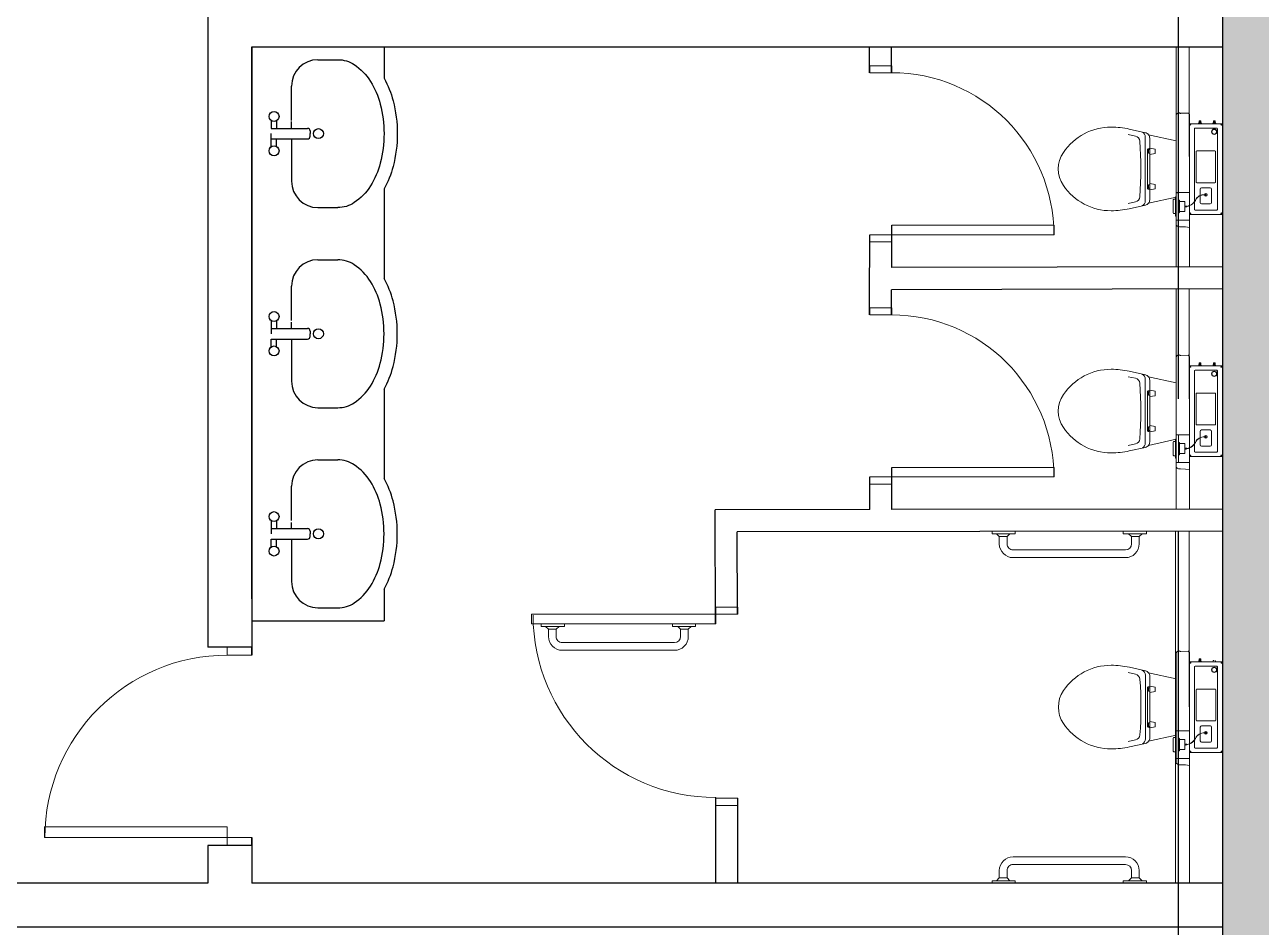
# Model space of a CAD drawing. Header units: millimetres. Extents: x -1544140 to 7445918, y -1294905 to 2019878.
# Drawn here: x 130160 to 135774, y 254107 to 258207 of the extents above; entities that cross this region are included whole.
import ezdxf

# ---------------------------------------------------------------- set-up
doc = ezdxf.new("R2010")
doc.units = ezdxf.units.MM
doc.header["$MEASUREMENT"] = 0
doc.linetypes.add('ACAD_ISO02W100', pattern=[15, 12, -3])
doc.layers.add('JA_Building Outline', color=7, linetype='Continuous', lineweight=5)
doc.layers.add('SANTEH', color=7, linetype='Continuous')

msp = doc.modelspace()

# ---------------------------------------------------------------- hatches: boundary and pattern name
at = {"true_color": 0x636466, "transparency": 33554687}
h = msp.add_hatch(color=251, dxfattribs=at)
h.dxf.hatch_style = 1
h.paths.add_polyline_path([(147385.5, 230107.1), (141380.1, 230107.1), (141379.9, 229707.1), (147385.4, 229707.1)])
h.paths.add_polyline_path([(153369.4, 230107.1), (147385.5, 230107.1), (147385.4, 229707.1), (153369.1, 229707.1)])
h.paths.add_polyline_path([(159397.7, 230107.1), (153369.4, 230107.1), (153369.1, 229707.1), (159397.7, 229707.1)])
h.paths.add_polyline_path([(165397.7, 230107.1), (159397.7, 230107.1), (159397.7, 229707.1), (165397.7, 229707.1)])
h.paths.add_polyline_path([(171397.7, 230107.1), (165397.7, 230107.1), (165397.7, 229707.1), (171397.7, 229707.1)])
h.paths.add_polyline_path([(165397.7, 208307.1), (159597.7, 208307.1), (159597.7, 196707.1), (165397.7, 196707.1), (165397.7, 197107.1), (159997.7, 197107.1), (159997.7, 207907.1), (165397.7, 207907.1)])
h.paths.add_polyline_path([(171397.7, 208307.1), (165397.7, 208307.1), (165397.7, 207907.1), (171397.7, 207907.1)])
h.paths.add_polyline_path([(165397.7, 163307.1), (153316, 163307.1), (153315.7, 162907.1), (165397.7, 162907.1)])
h.paths.add_polyline_path([(153197.7, 184307.1), (147369.8, 184307.1), (147369.7, 183907.1), (152797.7, 183907.1), (152797.7, 162907.1), (153315.7, 162907.1), (153316, 163307.1), (153197.7, 163307.1)])
h.paths.add_polyline_path([(147369.8, 184307.1), (142575.3, 184307.1), (142575.3, 183907.1), (147369.7, 183907.1)])
h.paths.add_polyline_path([(165997.7, 190959.2), (165597.7, 190959.2), (165597.7, 163307.1), (165397.7, 163307.1), (165397.7, 162907.1), (165997.7, 162907.1)])
h.paths.add_polyline_path([(165597.7, 191859.2), (165997.7, 191859.2), (165997.7, 197107.1), (165397.7, 197107.1), (165397.7, 196707.1), (165597.7, 196707.1)])
h.paths.add_polyline_path([(180461.7, 229707.1), (180461.7, 230107.1), (171397.7, 230107.1), (171397.7, 229707.1)])
h.paths.add_polyline_path([(181361.7, 230107.1), (181361.7, 229707.1), (183597.7, 229707.1), (183597.7, 208307.1), (171397.7, 208307.1), (171397.7, 207907.1), (183997.7, 207907.1), (183997.7, 230107.1)])
h.paths.add_polyline_path([(131135.5, 266107.1), (131135.5, 265707.1), (135597.7, 265707.1), (135597.8, 229707.1), (141379.9, 229707.1), (141380.1, 230107.1), (135997.8, 230107.1), (135997.7, 266107.1)])
h.paths.add_polyline_path([(130235.5, 265707.1), (130235.5, 266107.1), (113797.7, 266107.1), (113797.7, 229462.1), (114197.7, 229462.4), (114197.7, 265707.1)])

# ---------------------------------------------------------------- linework, layer by layer
at = {"color": 9, "linetype": 'ACAD_ISO02W100', "ltscale": 200, "true_color": 0xc4c4c5}
msp.add_line((135397.9, 184507.1), (135397.7, 265707.1), dxfattribs=at)
for p, q in [((130991.5, 258510.9), (130991.3, 255378.9)), ((131191.3, 258107.3), (135598.2, 258107.3)), ((131191.3, 258107.3), (131191.3, 255342.9)), ((130991.3, 254478.6), (130991.3, 254307.1)), ((130991.3, 254307.1), (127040, 254307.1)), ((135597.7, 254307.1), (131191.3, 254307.1)), ((130991.3, 254107.1), (127240, 254107.1)), ((135597.7, 254107.1), (130991.3, 254107.1))]:
    msp.add_line(p, q)
at = {"color": 152, "true_color": 0x2776bb}
for p, q in [((135597.7, 258207.1), (135597.7, 254207.1)), ((133995.3, 257988.7), (133994.8, 258107.3)), ((135597.5, 258107.3), (134095, 258103.5)), ((134095.3, 257988.7), (134095, 258103.5)), ((134097.3, 257104.6), (134097, 257296.5)), ((133997.5, 257104.5), (133997.1, 257252.7)), ((133995.3, 256888.7), (133994.7, 257103.2)), ((135597.6, 257107.1), (134097.3, 257104.7)), ((135597.5, 257007.3), (134095, 257003.5)), ((134095.3, 256888.7), (134095, 257003.5)), ((134097.3, 256004.6), (134097, 256196.5)), ((133997.5, 256004.5), (133997.1, 256152.7)), ((133997.5, 256004.6), (133294.8, 256003.4)), ((133295.7, 255485.3), (133294.8, 256003.3)), ((135597.5, 256007.1), (134097.3, 256004.7)), ((135597.7, 255907.1), (133395, 255903.4)), ((133395.6, 255529.1), (133395, 255903.4)), ((131191.3, 255499.5), (131791.3, 255499.5)), ((135597.7, 255310.1), (135597.7, 254904.1)), ((133297.5, 254307.1), (133296.9, 254696.4)), ((133397.7, 254307.1), (133397.1, 254693.1)), ((135597.7, 254307.1), (133397.7, 254307.1))]:
    msp.add_line(p, q, dxfattribs=at)
at = {"color": 7}
for p, q in [((131191.3, 255378.9), (130991.3, 255378.9)), ((131191.3, 255342.9), (131191.3, 255378.6)), ((131191.3, 254514.6), (131191.3, 254307.1)), ((131191.3, 254478.6), (131191.3, 254514.6)), ((131191.3, 254478.6), (130991.3, 254478.6))]:
    msp.add_line(p, q, dxfattribs=at)
msp.add_lwpolyline([(131135.5, 265707.1), (135597.7, 265707.1), (135597.8, 229507.1), (135597.8, 229707.1), (180461.7, 229707.1)])
at = {"layer": 'JA_Building Outline', "color": 152, "lineweight": 20, "true_color": 0x2776bb}
for p, q in [((135387, 258106.7), (135387.5, 257107, 0)), ((135447, 258106.9), (135447.5, 257107)), ((135387.5, 257798.7, 0), (135392.4, 257804.6, 0)), ((135387.5, 257297.3, 0), (135387.5, 257798.7, 0)), ((135392.4, 257804.6, 0), (135396.2, 257807.4, 0)), ((135396.2, 257807.4, 0), (135399.3, 257807.9, 0)), ((135399.3, 257807.9, 0), (135401.7, 257807, 0)), ((135401.7, 257807, 0), (135403.6, 257805.6, 0)), ((135403.6, 257805.6, 0), (135405.3, 257804.5, 0)), ((135405.3, 257804.5, 0), (135406.9, 257804.5, 0)), ((135406.9, 257804.5, 0), (135408.5, 257805.1, 0)), ((135408.5, 257805.1, 0), (135442.1, 257805.5)), ((135442.1, 257805.5), (135443.8, 257805.1)), ((135443.8, 257805.1), (135445.6, 257803.3)), ((135445.6, 257803.3), (135447.5, 257799.2)), ((135447.5, 257286.2), (135447.5, 257799.2)), ((135489, 257758.2), (135495.5, 257758.2)), ((135491, 257763.2), (135493, 257763.2)), ((135491.5, 257770.7), (135493, 257770.7)), ((135497.5, 257771.2), (135493.5, 257771.2)), ((135497.5, 257766.2), (135493.5, 257766.2)), ((135502, 257758.2), (135495.5, 257758.2)), ((135499.5, 257770.7), (135498, 257770.7)), ((135500, 257763.2), (135498, 257763.2)), ((135554, 257758.2), (135560.5, 257758.2)), ((135556, 257763.2), (135558, 257763.2)), ((135556.5, 257770.7), (135558, 257770.7)), ((135562.5, 257771.2), (135558.5, 257771.2)), ((135562.5, 257766.2), (135558.5, 257766.2)), ((135567, 257758.2), (135560.5, 257758.2)), ((135564.5, 257770.7), (135563, 257770.7)), ((135565, 257763.2), (135563, 257763.2)), ((135170.1, 257708.4, 0), (135202.9, 257701.1, 0)), ((135247.9, 257716.8, 0), (135174.8, 257733, 0)), ((135247.5, 257696.8, 0), (135247.5, 257407.2, 0)), ((135387.5, 257679.8, 0), (135262.4, 257707.6, 0)), ((135267.5, 257692.4, 0), (135267.5, 257649, 0)), ((135387.5, 257702.3, 0), (135387.5, 257401.7, 0)), ((135257.5, 257639, 0), (135257.5, 257465, 0)), ((135261.5, 257640, 0), (135261.5, 257624, 0)), ((135267.5, 257640, 0), (135261.5, 257640, 0)), ((135267.5, 257649, 0), (135267.5, 257455, 0)), ((135292.5, 257642, 0), (135267.5, 257646.4, 0)), ((135292.5, 257622, 0), (135292.5, 257642, 0)), ((135387.5, 257679.8, 0), (135387.5, 257424.2, 0)), ((135261.5, 257624, 0), (135267.5, 257624, 0)), ((135267.5, 257617.6, 0), (135292.5, 257622, 0)), ((135261.5, 257480, 0), (135267.5, 257480, 0)), ((135261.5, 257464, 0), (135261.5, 257480, 0)), ((135267.5, 257464, 0), (135261.5, 257464, 0)), ((135267.5, 257486.4, 0), (135292.5, 257482, 0)), ((135292.5, 257462, 0), (135267.5, 257457.6, 0)), ((135292.5, 257482, 0), (135292.5, 257462, 0)), ((135202.9, 257402.9, 0), (135170.1, 257395.6, 0)), ((135262.4, 257396.4, 0), (135387.5, 257424.2, 0)), ((135267.5, 257455, 0), (135267.5, 257411.6, 0)), ((135374.5, 257352.1, 0), (135374.5, 257411.1, 0)), ((135377.5, 257414.1, 0), (135384.5, 257414.1, 0)), ((135384.5, 257339.6, 0), (135384.5, 257423.6, 0)), ((135174.8, 257371, 0), (135247.9, 257387.2, 0)), ((135377.5, 257349.1, 0), (135384.5, 257349.1, 0)), ((135387.5, 257297.3, 0), (135392.8, 257292.4, 0)), ((135392.8, 257292.4, 0), (135397.8, 257290.3, 0)), ((135397.8, 257290.3, 0), (135402.5, 257289.8, 0)), ((135402.5, 257289.8, 0), (135406.9, 257289.7, 0)), ((135406.9, 257289.7, 0), (135429.6, 257288.9)), ((135429.6, 257288.9), (135447.5, 257286.2)), ((135386.9, 257006.7), (135387.5, 256007, 0)), ((135446.9, 257006.9), (135447.5, 256007)), ((135387.5, 256698.7, 0), (135392.4, 256704.6, 0)), ((135387.5, 256197.3, 0), (135387.5, 256698.7, 0)), ((135392.4, 256704.6, 0), (135396.2, 256707.4, 0)), ((135396.2, 256707.4, 0), (135399.3, 256707.9, 0)), ((135399.3, 256707.9, 0), (135401.6, 256707, 0)), ((135401.6, 256707, 0), (135403.6, 256705.6, 0)), ((135403.6, 256705.6, 0), (135405.3, 256704.5, 0)), ((135405.3, 256704.5, 0), (135406.9, 256704.5, 0)), ((135406.9, 256704.5, 0), (135408.5, 256705.1, 0)), ((135408.5, 256705.1, 0), (135442.1, 256705.5)), ((135442.1, 256705.5), (135443.8, 256705.1)), ((135443.8, 256705.1), (135445.5, 256703.3)), ((135445.5, 256703.3), (135447.5, 256699.2)), ((135447.5, 256186.2), (135447.5, 256699.2)), ((135247.9, 256616.8, 0), (135174.7, 256633, 0)), ((135489, 256658.2), (135495.5, 256658.2)), ((135491, 256663.2), (135493, 256663.2)), ((135491.5, 256670.7), (135493, 256670.7)), ((135497.5, 256671.2), (135493.5, 256671.2)), ((135497.5, 256666.2), (135493.5, 256666.2)), ((135502, 256658.2), (135495.5, 256658.2)), ((135499.5, 256670.7), (135498, 256670.7)), ((135500, 256663.2), (135498, 256663.2)), ((135554, 256658.2), (135560.5, 256658.2)), ((135556, 256663.2), (135558, 256663.2)), ((135556.5, 256670.7), (135558, 256670.7)), ((135562.5, 256671.2), (135558.5, 256671.2)), ((135562.5, 256666.2), (135558.5, 256666.2)), ((135567, 256658.2), (135560.5, 256658.2)), ((135564.5, 256670.7), (135563, 256670.7)), ((135565, 256663.2), (135563, 256663.2)), ((135170, 256608.4, 0), (135202.9, 256601.1, 0)), ((135247.5, 256596.8, 0), (135247.5, 256307.2, 0)), ((135387.5, 256579.8, 0), (135262.3, 256607.6, 0)), ((135267.5, 256592.4, 0), (135267.5, 256549, 0)), ((135387.5, 256602.3, 0), (135387.5, 256301.7, 0)), ((135387.5, 256579.8, 0), (135387.5, 256324.2, 0)), ((135257.5, 256539, 0), (135257.5, 256365, 0)), ((135261.5, 256540, 0), (135261.5, 256524, 0)), ((135267.5, 256540, 0), (135261.5, 256540, 0)), ((135261.5, 256524, 0), (135267.5, 256524, 0)), ((135267.5, 256549, 0), (135267.5, 256355, 0)), ((135292.5, 256542, 0), (135267.5, 256546.4, 0)), ((135267.5, 256517.6, 0), (135292.5, 256522, 0)), ((135292.5, 256522, 0), (135292.5, 256542, 0)), ((135261.5, 256380, 0), (135267.5, 256380, 0)), ((135261.5, 256364, 0), (135261.5, 256380, 0)), ((135267.5, 256364, 0), (135261.5, 256364, 0)), ((135267.5, 256386.4, 0), (135292.5, 256382, 0)), ((135292.5, 256362, 0), (135267.5, 256357.6, 0)), ((135267.5, 256355, 0), (135267.5, 256311.6, 0)), ((135292.5, 256382, 0), (135292.5, 256362, 0)), ((135202.9, 256302.9, 0), (135170, 256295.6, 0)), ((135174.7, 256271, 0), (135247.9, 256287.2, 0)), ((135262.3, 256296.4, 0), (135387.5, 256324.2, 0)), ((135374.5, 256252.1, 0), (135374.5, 256311.1, 0)), ((135377.5, 256314.1, 0), (135384.5, 256314.1, 0)), ((135384.5, 256239.6, 0), (135384.5, 256323.6, 0)), ((135377.5, 256249.1, 0), (135384.5, 256249.1, 0)), ((135387.5, 256197.3, 0), (135392.8, 256192.4, 0)), ((135392.8, 256192.4, 0), (135397.7, 256190.3, 0)), ((135397.7, 256190.3, 0), (135402.4, 256189.8, 0)), ((135402.4, 256189.8, 0), (135406.9, 256189.7, 0)), ((135406.9, 256189.7, 0), (135429.5, 256188.9)), ((135429.5, 256188.9), (135447.5, 256186.2)), ((135384.8, 255906.6), (135384.8, 254307.1)), ((135447.3, 255906.8), (135447.7, 254307.1)), ((135387.7, 255354.2, 0), (135392.6, 255360.1, 0)), ((135387.7, 254852.8, 0), (135387.7, 255354.2, 0)), ((135392.6, 255360.1, 0), (135396.5, 255362.9, 0)), ((135396.5, 255362.9, 0), (135399.5, 255363.3, 0)), ((135399.5, 255363.3, 0), (135401.9, 255362.4, 0)), ((135401.9, 255362.4, 0), (135403.8, 255361, 0)), ((135403.8, 255361, 0), (135405.5, 255360, 0)), ((135405.5, 255360, 0), (135407.1, 255360, 0)), ((135407.1, 255360, 0), (135408.7, 255360.5, 0)), ((135408.7, 255360.5, 0), (135442.3, 255361)), ((135442.3, 255361), (135444, 255360.6)), ((135444, 255360.6), (135445.8, 255358.7)), ((135445.8, 255358.7), (135447.7, 255354.7)), ((135447.7, 254841.7), (135447.7, 255354.7)), ((135491.7, 255326.1), (135493.2, 255326.1)), ((135497.7, 255326.6), (135493.7, 255326.6)), ((135499.7, 255326.1), (135498.2, 255326.1)), ((135248.1, 255272.2, 0), (135175, 255288.5, 0)), ((135489.2, 255313.6), (135495.7, 255313.6)), ((135491.2, 255318.6), (135493.2, 255318.6)), ((135497.7, 255321.6), (135493.7, 255321.6)), ((135502.2, 255313.6), (135495.7, 255313.6)), ((135500.2, 255318.6), (135498.2, 255318.6)), ((135554.2, 255313.6), (135560.7, 255313.6)), ((135556.2, 255318.6), (135558.2, 255318.6)), ((135567.2, 255313.6), (135560.7, 255313.6)), ((135565.2, 255318.6), (135563.2, 255318.6)), ((135170.3, 255263.9, 0), (135203.1, 255256.6, 0)), ((135247.7, 255252.3, 0), (135247.7, 254962.7, 0)), ((135387.7, 255235.3, 0), (135262.6, 255263, 0)), ((135267.7, 255247.8, 0), (135267.7, 255204.5, 0)), ((135387.7, 255257.8, 0), (135387.7, 254957.2, 0)), ((135387.7, 255235.3, 0), (135387.7, 254979.7, 0)), ((135257.7, 255194.5, 0), (135257.7, 255020.5, 0)), ((135261.7, 255195.5, 0), (135261.7, 255179.5, 0)), ((135267.7, 255195.5, 0), (135261.7, 255195.5, 0)), ((135261.7, 255179.5, 0), (135267.7, 255179.5, 0)), ((135267.7, 255204.5, 0), (135267.7, 255010.5, 0)), ((135292.7, 255197.5, 0), (135267.7, 255201.9, 0)), ((135267.7, 255173.1, 0), (135292.7, 255177.5, 0)), ((135292.7, 255177.5, 0), (135292.7, 255197.5, 0)), ((135261.7, 255035.5, 0), (135267.7, 255035.5, 0)), ((135261.7, 255019.5, 0), (135261.7, 255035.5, 0)), ((135267.7, 255019.5, 0), (135261.7, 255019.5, 0)), ((135267.7, 255041.9, 0), (135292.7, 255037.5, 0)), ((135292.7, 255017.5, 0), (135267.7, 255013.1, 0)), ((135267.7, 255010.5, 0), (135267.7, 254967.1, 0)), ((135292.7, 255037.5, 0), (135292.7, 255017.5, 0)), ((135203.1, 254958.3, 0), (135170.3, 254951, 0)), ((135175, 254926.5, 0), (135248.1, 254942.7, 0)), ((135262.6, 254951.9, 0), (135387.7, 254979.7, 0)), ((135374.7, 254907.6, 0), (135374.7, 254966.6, 0)), ((135377.7, 254969.6, 0), (135384.7, 254969.6, 0)), ((135384.7, 254895.1, 0), (135384.7, 254979.1, 0)), ((135377.7, 254904.6, 0), (135384.7, 254904.6, 0)), ((135387.7, 254852.8, 0), (135393, 254847.9, 0)), ((135393, 254847.9, 0), (135398, 254845.8, 0)), ((135398, 254845.8, 0), (135402.7, 254845.2, 0)), ((135402.7, 254845.2, 0), (135407.2, 254845.2, 0)), ((135407.2, 254845.2, 0), (135429.8, 254844.4)), ((135429.8, 254844.4), (135447.7, 254841.7))]:
    msp.add_line(p, q, dxfattribs=at)
at = {"layer": 'JA_Building Outline', "color": 152, "lineweight": 0, "true_color": 0x2776bb}
for p, q in [((133997.1, 257988.7), (133997.1, 258020.7)), ((133997.1, 258020.7), (134097.1, 258020.7)), ((134097.1, 258020.7), (134097.1, 257988.7)), ((134097.1, 257988.7), (133997.1, 257988.7)), ((133997.1, 257220.7), (133997.1, 257252.7)), ((133997.1, 257252.7), (134097.1, 257252.7)), ((134097.1, 257252.7), (134097.1, 257220.7)), ((134097.1, 257220.7), (133997.1, 257220.7)), ((133997.1, 256888.8), (133997.1, 256920.8)), ((133997.1, 256920.8), (134097.1, 256920.8)), ((134097.1, 256920.8), (134097.1, 256888.8)), ((134097.1, 256888.8), (133997.1, 256888.8)), ((133997.1, 256120.8), (133997.1, 256152.8)), ((133997.1, 256152.8), (134097.1, 256152.8)), ((134097.1, 256120.8), (133997.1, 256120.8)), ((134097.1, 256152.8), (134097.1, 256120.8)), ((133297.1, 255529.1), (133297.1, 255561.1)), ((133297.1, 255561.1), (133397.1, 255561.1)), ((133397.1, 255561.1), (133397.1, 255529.1)), ((133397.1, 255529.1), (133297.1, 255529.1)), ((133297.1, 254661.1), (133297.1, 254693.1)), ((133297.1, 254693.1), (133397.1, 254693.1)), ((133397.1, 254661.1), (133297.1, 254661.1)), ((133397.1, 254693.1), (133397.1, 254661.1))]:
    msp.add_line(p, q, dxfattribs=at)
at = {"layer": 'JA_Building Outline', "color": 152, "lineweight": 5, "true_color": 0x2776bb}
for p, q in [((134097.1, 257988.7), (133997.1, 257988.7)), ((134097.1, 257252.7), (133997.1, 257252.7)), ((134097.1, 256888.8), (133997.1, 256888.8)), ((134097.1, 256152.8), (133997.1, 256152.8)), ((133297.1, 255529.1), (133397.1, 255529.1)), ((133297.1, 254693.1), (133397.1, 254693.1))]:
    msp.add_line(p, q, dxfattribs=at)
at = {"layer": 'JA_Building Outline', "color": 152, "linetype": 'Continuous', "lineweight": 20, "true_color": 0x2776bb}
for p, q in [((135447.5, 257592.2), (135447.5, 257754.7)), ((135594.5, 257757.7), (135450.5, 257757.7)), ((135597.5, 257754.7), (135597.5, 257511.2)), ((135470.1, 257688.2), (135470.1, 257734.9)), ((135470.1, 257511.2), (135470.1, 257688.2)), ((135473.1, 257737.9), (135571.8, 257737.9)), ((135574.8, 257688.2), (135574.8, 257734.9)), ((135574.8, 257611.2), (135574.8, 257688.2)), ((135478.1, 257492.3), (135478.1, 257631)), ((135481.1, 257634), (135563.8, 257634)), ((135566.8, 257492.3), (135566.8, 257631)), ((135447.5, 257592.2), (135447.5, 257348.7)), ((135574.8, 257592.2), (135574.8, 257611.2)), ((135574.8, 257439.2), (135574.8, 257592.2)), ((135470.1, 257492.2), (135470.1, 257511.2)), ((135470.1, 257439.2), (135470.1, 257492.2)), ((135481.1, 257489.3), (135563.8, 257489.3)), ((135497, 257439.2), (135497, 257460.7)), ((135542.5, 257466.2), (135502.5, 257466.2)), ((135548, 257439.2), (135548, 257460.7)), ((135597.5, 257511.2), (135597.5, 257348.7)), ((135397.5, 257443.8, 0), (135387.5, 257444.1, 0)), ((135397.5, 257381.7, 0), (135397.5, 257443.8, 0)), ((135397.5, 257410.1, 0), (135400, 257410.1, 0)), ((135402, 257408.1, 0), (135402, 257394.6, 0)), ((135427.2, 257404.1, 0), (135402.5, 257404.1, 0)), ((135402.5, 257404.1, 0), (135402.5, 257381.7, 0)), ((135427.2, 257404.1, 0), (135427.2, 257381.7, 0)), ((135470.1, 257368.4), (135470.1, 257439.2)), ((135497, 257398.7), (135497, 257439.2)), ((135548, 257398.7), (135548, 257439.2)), ((135574.8, 257368.4), (135574.8, 257439.2)), ((135397.5, 257319.5, 0), (135397.5, 257381.7, 0)), ((135397.5, 257353.1, 0), (135400, 257353.1, 0)), ((135402, 257381.7, 0), (135402, 257396.6, 0)), ((135402, 257381.7, 0), (135402, 257366.7, 0)), ((135402, 257355.1, 0), (135402, 257368.6, 0)), ((135402.5, 257381.7, 0), (135402.5, 257359.2, 0)), ((135427.2, 257359.2, 0), (135402.5, 257359.2, 0)), ((135428.2, 257384, 0), (135427.2, 257384, 0)), ((135427.2, 257359.2, 0), (135427.2, 257381.7, 0)), ((135428.2, 257379.3, 0), (135427.2, 257379.3, 0)), ((135429.1, 257383.6, 0), (135428.2, 257384, 0)), ((135429.1, 257379.7, 0), (135428.2, 257379.3, 0)), ((135429.1, 257383.5, 0), (135429.1, 257383.6, 0)), ((135433.6, 257383.5, 0), (135429.1, 257383.5, 0)), ((135433.6, 257379.8, 0), (135429.1, 257379.8, 0)), ((135429.1, 257379.8, 0), (135429.1, 257379.7, 0)), ((135435.9, 257383.1, 0), (135433.6, 257383.5, 0)), ((135435.9, 257380.2, 0), (135433.6, 257379.8, 0)), ((135473.1, 257365.4), (135571.8, 257365.4)), ((135542.5, 257393.1), (135502.5, 257393.1)), ((135397.5, 257319.5, 0), (135387.5, 257319.1, 0)), ((135594.5, 257345.7), (135450.5, 257345.7)), ((135447.5, 256492.2), (135447.5, 256654.7)), ((135594.5, 256657.7), (135450.5, 256657.7)), ((135470.1, 256588.2), (135470.1, 256634.9)), ((135473.1, 256637.9), (135571.8, 256637.9)), ((135574.8, 256588.2), (135574.8, 256634.9)), ((135597.5, 256654.7), (135597.5, 256411.2)), ((135470.1, 256411.2), (135470.1, 256588.2)), ((135574.8, 256511.2), (135574.8, 256588.2)), ((135478.1, 256392.3), (135478.1, 256531)), ((135481.1, 256534), (135563.8, 256534)), ((135566.8, 256392.3), (135566.8, 256531)), ((135574.8, 256492.2), (135574.8, 256511.2)), ((135447.5, 256492.2), (135447.5, 256248.7)), ((135574.8, 256339.2), (135574.8, 256492.2)), ((135470.1, 256392.2), (135470.1, 256411.2)), ((135470.1, 256339.2), (135470.1, 256392.2)), ((135597.5, 256411.2), (135597.5, 256248.7)), ((135397.5, 256343.8, 0), (135387.5, 256344.1, 0)), ((135397.5, 256281.7, 0), (135397.5, 256343.8, 0)), ((135470.1, 256268.4), (135470.1, 256339.2)), ((135481.1, 256389.3), (135563.8, 256389.3)), ((135496.9, 256339.2), (135496.9, 256360.7)), ((135496.9, 256298.7), (135496.9, 256339.2)), ((135542.5, 256366.2), (135502.5, 256366.2)), ((135548, 256339.2), (135548, 256360.7)), ((135548, 256298.7), (135548, 256339.2)), ((135574.8, 256268.4), (135574.8, 256339.2)), ((135397.5, 256310.1, 0), (135400, 256310.1, 0)), ((135397.5, 256219.5, 0), (135397.5, 256281.7, 0)), ((135402, 256308.1, 0), (135402, 256294.6, 0)), ((135402, 256281.7, 0), (135402, 256296.6, 0)), ((135402, 256281.7, 0), (135402, 256266.7, 0)), ((135427.1, 256304.1, 0), (135402.5, 256304.1, 0)), ((135402.5, 256304.1, 0), (135402.5, 256281.7, 0)), ((135402.5, 256281.7, 0), (135402.5, 256259.2, 0)), ((135427.1, 256304.1, 0), (135427.1, 256281.7, 0)), ((135428.1, 256284, 0), (135427.1, 256284, 0)), ((135427.1, 256259.2, 0), (135427.1, 256281.7, 0)), ((135428.1, 256279.3, 0), (135427.1, 256279.3, 0)), ((135429, 256283.6, 0), (135428.1, 256284, 0)), ((135429, 256279.7, 0), (135428.1, 256279.3, 0)), ((135429, 256283.5, 0), (135429, 256283.6, 0)), ((135433.5, 256283.5, 0), (135429, 256283.5, 0)), ((135433.5, 256279.8, 0), (135429, 256279.8, 0)), ((135429, 256279.8, 0), (135429, 256279.7, 0)), ((135435.8, 256283.1, 0), (135433.5, 256283.5, 0)), ((135435.8, 256280.2, 0), (135433.5, 256279.8, 0)), ((135542.5, 256293.1), (135502.5, 256293.1)), ((135397.5, 256253.1, 0), (135400, 256253.1, 0)), ((135402, 256255.1, 0), (135402, 256268.6, 0)), ((135427.1, 256259.2, 0), (135402.5, 256259.2, 0)), ((135594.5, 256245.7), (135450.5, 256245.7)), ((135473.1, 256265.4), (135571.8, 256265.4)), ((135397.5, 256219.5, 0), (135387.5, 256219.1, 0)), ((135447.7, 255147.6), (135447.7, 255310.1)), ((135594.7, 255313.1), (135450.7, 255313.1)), ((135470.4, 255243.6), (135470.4, 255290.4)), ((135473.4, 255293.4), (135572.1, 255293.4)), ((135575.1, 255243.6), (135575.1, 255290.4)), ((135597.7, 255310.1), (135597.7, 255066.6)), ((135470.4, 255066.6), (135470.4, 255243.6)), ((135575.1, 255166.6), (135575.1, 255243.6)), ((135478.4, 255047.8), (135478.4, 255186.5)), ((135481.4, 255189.5), (135564.1, 255189.5)), ((135567.1, 255047.8), (135567.1, 255186.5)), ((135575.1, 255147.6), (135575.1, 255166.6)), ((135447.7, 255147.6), (135447.7, 254904.1)), ((135575.1, 254994.6), (135575.1, 255147.6)), ((135470.4, 255047.6), (135470.4, 255066.6)), ((135470.4, 254994.6), (135470.4, 255047.6)), ((135481.4, 255044.8), (135564.1, 255044.8)), ((135597.7, 255066.6), (135597.7, 254904.1)), ((135397.7, 254999.3, 0), (135387.7, 254999.6, 0)), ((135397.7, 254937.1, 0), (135397.7, 254999.3, 0)), ((135470.4, 254923.9), (135470.4, 254994.6)), ((135497.2, 254994.6), (135497.2, 255016.1)), ((135497.2, 254954.1), (135497.2, 254994.6)), ((135542.7, 255021.7), (135502.7, 255021.7)), ((135548.2, 254994.6), (135548.2, 255016.1)), ((135548.2, 254954.1), (135548.2, 254994.6)), ((135575.1, 254923.9), (135575.1, 254994.6)), ((135397.7, 254965.6, 0), (135400.2, 254965.6, 0)), ((135397.7, 254875, 0), (135397.7, 254937.1, 0)), ((135402.2, 254963.6, 0), (135402.2, 254950.1, 0)), ((135402.2, 254937.1, 0), (135402.2, 254952.1, 0)), ((135402.2, 254937.1, 0), (135402.2, 254922.2, 0)), ((135427.4, 254959.5, 0), (135402.7, 254959.5, 0)), ((135402.7, 254959.5, 0), (135402.7, 254937.1, 0)), ((135402.7, 254937.1, 0), (135402.7, 254914.7, 0)), ((135427.4, 254959.5, 0), (135427.4, 254937.1, 0)), ((135428.4, 254939.5, 0), (135427.4, 254939.5, 0)), ((135427.4, 254914.7, 0), (135427.4, 254937.1, 0)), ((135428.4, 254934.8, 0), (135427.4, 254934.8, 0)), ((135429.3, 254939.1, 0), (135428.4, 254939.5, 0)), ((135429.3, 254935.2, 0), (135428.4, 254934.8, 0)), ((135429.3, 254939, 0), (135429.3, 254939.1, 0)), ((135433.8, 254939, 0), (135429.3, 254939, 0)), ((135433.8, 254935.2, 0), (135429.3, 254935.2, 0)), ((135429.3, 254935.2, 0), (135429.3, 254935.2, 0)), ((135436.1, 254938.6, 0), (135433.8, 254939, 0)), ((135436.1, 254935.6, 0), (135433.8, 254935.2, 0)), ((135542.7, 254948.6), (135502.7, 254948.6)), ((135397.7, 254908.6, 0), (135400.2, 254908.6, 0)), ((135402.2, 254910.6, 0), (135402.2, 254924.1, 0)), ((135427.4, 254914.7, 0), (135402.7, 254914.7, 0)), ((135594.7, 254901.1), (135450.7, 254901.1)), ((135473.4, 254920.9), (135572.1, 254920.9)), ((135397.7, 254875, 0), (135387.7, 254874.6, 0))]:
    msp.add_line(p, q, dxfattribs=at)
at = {"layer": 'JA_Building Outline', "color": 152, "lineweight": 20, "ltscale": 2, "true_color": 0x2776bb}
for p, q in [((135489, 257758.2), (135491, 257763.2)), ((135489, 257758.2), (135489, 257757.7)), ((135491.5, 257770.7), (135491.5, 257763.2)), ((135493, 257770.7), (135493, 257759.2)), ((135493, 257770.7), (135493, 257766.7)), ((135498, 257770.7), (135498, 257759.2)), ((135499.5, 257770.7), (135499.5, 257763.2)), ((135502, 257758.2), (135500, 257763.2)), ((135502, 257758.2), (135502, 257757.7)), ((135554, 257758.2), (135556, 257763.2)), ((135554, 257758.2), (135554, 257757.7)), ((135556.5, 257770.7), (135556.5, 257763.2)), ((135558, 257770.7), (135558, 257759.2)), ((135558, 257770.7), (135558, 257766.7)), ((135563, 257770.7), (135563, 257759.2)), ((135564.5, 257770.7), (135564.5, 257763.2)), ((135567, 257758.2), (135565, 257763.2)), ((135567, 257758.2), (135567, 257757.7)), ((135447.5, 257444.7), (135387.5, 257444.7)), ((135435.9, 257380.2, 0), (135435.9, 257383.1, 0)), ((135447.5, 257318.6), (135387.5, 257318.6)), ((135489, 256658.2), (135491, 256663.2)), ((135489, 256658.2), (135489, 256657.7)), ((135491.5, 256670.7), (135491.5, 256663.2)), ((135493, 256670.7), (135493, 256659.2)), ((135493, 256670.7), (135493, 256666.7)), ((135498, 256670.7), (135498, 256659.2)), ((135499.5, 256670.7), (135499.5, 256663.2)), ((135502, 256658.2), (135500, 256663.2)), ((135502, 256658.2), (135502, 256657.7)), ((135554, 256658.2), (135556, 256663.2)), ((135554, 256658.2), (135554, 256657.7)), ((135556.5, 256670.7), (135556.5, 256663.2)), ((135558, 256670.7), (135558, 256659.2)), ((135558, 256670.7), (135558, 256666.7)), ((135563, 256670.7), (135563, 256659.2)), ((135564.5, 256670.7), (135564.5, 256663.2)), ((135567, 256658.2), (135565, 256663.2)), ((135567, 256658.2), (135567, 256657.7)), ((135447.5, 256344.7), (135387.5, 256344.7)), ((135435.8, 256280.2, 0), (135435.8, 256283.1, 0)), ((135447.5, 256218.6), (135387.5, 256218.6)), ((135491.7, 255326.1), (135491.7, 255318.6)), ((135493.2, 255326.1), (135493.2, 255314.6)), ((135493.2, 255326.1), (135493.2, 255322.1)), ((135498.2, 255326.1), (135498.2, 255314.6)), ((135499.7, 255326.1), (135499.7, 255318.6)), ((135489.2, 255313.6), (135491.2, 255318.6)), ((135489.2, 255313.6), (135489.2, 255313.1)), ((135502.2, 255313.6), (135500.2, 255318.6)), ((135502.2, 255313.6), (135502.2, 255313.1)), ((135554.2, 255313.6), (135556.2, 255318.6)), ((135554.2, 255313.6), (135554.2, 255313.1)), ((135567.2, 255313.6), (135565.2, 255318.6)), ((135567.2, 255313.6), (135567.2, 255313.1)), ((135447.7, 255000.1), (135387.7, 255000.1)), ((135436.1, 254935.6, 0), (135436.1, 254938.6, 0)), ((135447.7, 254874.1), (135387.7, 254874.1))]:
    msp.add_line(p, q, dxfattribs=at)
at = {"layer": 'JA_Building Outline', "color": 7, "lineweight": 0}
for p, q in [((131191.3, 255378.9), (131078.7, 255378.9)), ((131078.7, 255378.9), (131078.7, 255342.9)), ((131078.7, 255342.9), (131191.3, 255342.9)), ((131191.3, 255342.9), (131191.3, 255378.9)), ((131191.3, 254514.6), (131078.7, 254514.6)), ((131078.7, 254514.6), (131078.7, 254478.6)), ((131191.3, 254478.6), (131191.3, 254514.6)), ((131078.7, 254478.6), (131191.3, 254478.6))]:
    msp.add_line(p, q, dxfattribs=at)
at = {"layer": 'JA_Building Outline', "color": 7, "lineweight": 5}
for p, q in [((131078.7, 255342.9), (131191.3, 255342.9)), ((131078.7, 254514.6), (131191.3, 254514.6))]:
    msp.add_line(p, q, dxfattribs=at)
at = {"layer": 'JA_Building Outline', "color": 152, "lineweight": 5, "true_color": 0x2776bb}
for points in [[(134097.1, 257252.7), (134833.1, 257252.7), (134833.1, 257296.5), (134097.1, 257296.5)], [(134097.1, 256152.8), (134833.1, 256152.8), (134833.1, 256196.5), (134097.1, 256196.5)], [(133297.1, 255529.1), (132461.1, 255529.1), (132461.1, 255485.3), (133297.1, 255485.3)]]:
    msp.add_lwpolyline(points, close=True, dxfattribs=at)
at = {"layer": 'JA_Building Outline', "color": 152, "linetype": 'Continuous', "lineweight": 20, "true_color": 0x2776bb}
for points in [[(134657, 255906.3), (134657, 255895.1), (134552, 255895.1), (134552, 255906.3), (134657, 255906.3)], [(134571.5, 255895.1), (134584.7, 255881.9), (134619.7, 255881.9), (134632.9, 255895.1)], [(135147.4, 255906.3), (135147.4, 255895.1), (135252.4, 255895.1), (135252.4, 255906.3), (135147.4, 255906.3)], [(135232.9, 255895.1), (135219.7, 255881.9), (135184.7, 255881.9), (135171.5, 255895.1)], [(134657, 254307.1), (134657, 254318.3), (134552, 254318.3), (134552, 254307.1), (134657, 254307.1)], [(134571.5, 254318.3), (134584.7, 254331.5), (134619.7, 254331.5), (134632.9, 254318.3)], [(135147.4, 254307.1), (135147.4, 254318.3), (135252.4, 254318.3), (135252.4, 254307.1), (135147.4, 254307.1)], [(135232.9, 254318.3), (135219.7, 254331.5), (135184.7, 254331.5), (135171.5, 254318.3)]]:
    msp.add_lwpolyline(points, dxfattribs=at)
at = {"layer": 'JA_Building Outline', "color": 152, "lineweight": 20, "true_color": 0x2776bb}
for points in [[(134647.2, 255786.2), (135157.2, 255786.2, 0.414214), (135219.7, 255848.8), (135219.7, 255881.9), (135184.7, 255881.9), (135184.7, 255848.8, -0.414213), (135157.2, 255821.2), (134647.2, 255821.2, -0.414215), (134619.7, 255848.7), (134619.7, 255881.9), (134584.7, 255881.9), (134584.7, 255848.7, 0.414213)], [(134647.2, 254427.2), (135157.2, 254427.2, -0.414214), (135219.7, 254364.7), (135219.7, 254331.5), (135184.7, 254331.5), (135184.7, 254364.7, 0.414213), (135157.2, 254392.2), (134647.2, 254392.2, 0.414215), (134619.7, 254364.7), (134619.7, 254331.5), (134584.7, 254331.5), (134584.7, 254364.7, -0.414213)]]:
    msp.add_lwpolyline(points, format="xyb", close=True, dxfattribs=at)
at = {"layer": 'JA_Building Outline', "color": 152, "linetype": 'Continuous', "lineweight": 5, "true_color": 0x2776bb}
for points in [[(132609.9, 255485.3), (132609.9, 255474.1), (132504.9, 255474.1), (132504.9, 255485.3), (132609.9, 255485.3)], [(132524.5, 255474.1), (132537.7, 255460.9), (132572.7, 255460.9), (132585.8, 255474.1)], [(133100.4, 255485.3), (133100.4, 255474.1), (133205.4, 255474.1), (133205.4, 255485.3), (133100.4, 255485.3)], [(133185.8, 255474.1), (133172.7, 255460.9), (133137.7, 255460.9), (133124.5, 255474.1)]]:
    msp.add_lwpolyline(points, dxfattribs=at)
at = {"layer": 'JA_Building Outline', "color": 152, "lineweight": 5, "true_color": 0x2776bb}
msp.add_lwpolyline([(132600.2, 255365.3), (133110.2, 255365.3, 0.414214), (133172.7, 255427.8), (133172.7, 255460.9), (133137.7, 255460.9), (133137.7, 255427.8, -0.414213), (133110.2, 255400.3), (132600.2, 255400.3, -0.414215), (132572.7, 255427.8), (132572.7, 255460.9), (132537.7, 255460.9), (132537.7, 255427.8, 0.414213)], format="xyb", close=True, dxfattribs=at)
at = {"layer": 'JA_Building Outline', "color": 7, "lineweight": 5}
msp.add_lwpolyline([(131078.7, 254514.6), (130250.4, 254514.6), (130250.4, 254563.9), (131078.7, 254563.9)], close=True, dxfattribs=at)
at = {"layer": 'JA_Building Outline', "color": 152, "linetype": 'Continuous', "lineweight": 20, "true_color": 0x2776bb}
for centre, radius in [((135451.5, 257753.7), 2.5), ((135593.5, 257753.7), 2.5), ((135560.5, 257721.2), 12), ((135522.5, 257434.8), 6), ((135522.5, 257434.8), 4.8), ((135451.5, 257349.7), 2.5), ((135593.5, 257349.7), 2.5), ((135451.5, 256653.7), 2.5), ((135560.5, 256621.2), 12), ((135593.5, 256653.7), 2.5), ((135522.5, 256334.8), 6), ((135522.5, 256334.8), 4.8), ((135451.5, 256249.7), 2.5), ((135593.5, 256249.7), 2.5), ((135451.7, 255309.1), 2.5), ((135560.7, 255276.6), 12), ((135593.7, 255309.1), 2.5), ((135522.7, 254990.3), 6), ((135522.7, 254990.3), 4.8), ((135451.7, 254905.1), 2.5), ((135593.7, 254905.1), 2.5)]:
    msp.add_circle(centre, radius, dxfattribs=at)
at = {"layer": 'JA_Building Outline', "color": 152, "lineweight": 20, "ltscale": 2, "true_color": 0x2776bb}
for centre in [(135560.5, 257721.2), (135560.5, 256621.2), (135560.7, 255276.6)]:
    msp.add_circle(centre, 10.5, dxfattribs=at)
at = {"layer": 'JA_Building Outline', "color": 152, "lineweight": 5, "true_color": 0x2776bb}
for centre, radius, start, end in [((134095.3, 257252.2), 737.1, 0, 90), ((134095.3, 256152.2), 737.1, 0, 90), ((133297.1, 255525.7), 829.2, 180, 270)]:
    msp.add_arc(centre, radius, start, end, dxfattribs=at)
at = {"layer": 'JA_Building Outline', "color": 152, "lineweight": 20, "true_color": 0x2776bb}
for centre, radius, start, end in [((135092.5, 257479.9, 0), 262.2, 90, 145.855), ((135092.5, 257361.9, 0), 380.1, 77.5, 89.996), ((135493.5, 257770.7), 0.5, 90, 180), ((135497.5, 257770.7), 0.5, 0, 90), ((135497.5, 257766.7), 0.5, 270, 0), ((135558.5, 257770.7), 0.5, 90, 180), ((135562.5, 257770.7), 0.5, 0, 90), ((135562.5, 257766.7), 0.5, 270, 0), ((135197.5, 257676.7, 0), 25, 4.592, 77.5), ((135222.5, 257696.8, 0), 25, 359.999, 64.512), ((135242.5, 257692.4, 0), 25, 37.432, 77.503), ((135242.5, 257692.4, 0), 25, 359.998, 37.427), ((134986.1, 257552, 0), 133.6, 145.855, 214.145), ((133644.3, 257552, 0), 1583.2, 355.408, 4.592), ((135262.5, 257639, 0), 5, 89.999, 180), ((135262.5, 257649, 0), 5, 270, 0), ((135092.5, 257624.2, 0), 262.2, 214.145, 270), ((135262.5, 257465, 0), 5, 180, 270.001), ((135262.5, 257455, 0), 5, 0, 90), ((135197.5, 257427.3, 0), 25, 282.5, 355.408), ((135222.5, 257407.2, 0), 25, 295.488, 0), ((135242.5, 257411.6, 0), 25, 322.573, 0.002), ((135377.5, 257411.1, 0), 3, 90, 180), ((135387.5, 257423.6, 0), 3, 90, 180), ((135092.5, 257742.2, 0), 380.1, 270.004, 282.5), ((135242.5, 257411.6, 0), 25, 282.497, 322.568), ((135377.5, 257352.1, 0), 3, 180, 270), ((135387.5, 257339.6, 0), 3, 180, 270), ((135092.5, 256379.9, 0), 262.2, 90, 145.855), ((135092.4, 256261.9, 0), 380.1, 77.5, 89.996), ((135222.5, 256596.8, 0), 25, 359.999, 64.512), ((135242.5, 256592.4, 0), 25, 37.432, 77.503), ((135493.5, 256670.7), 0.5, 90, 180), ((135497.5, 256670.7), 0.5, 0, 90), ((135497.5, 256666.7), 0.5, 270, 0), ((135558.5, 256670.7), 0.5, 90, 180), ((135562.5, 256670.7), 0.5, 0, 90), ((135562.5, 256666.7), 0.5, 270, 0), ((135197.5, 256576.7, 0), 25, 4.592, 77.5), ((133644.3, 256452, 0), 1583.2, 355.408, 4.592), ((135242.5, 256592.4, 0), 25, 359.998, 37.427), ((134986.1, 256452, 0), 133.6, 145.855, 214.145), ((135262.5, 256539, 0), 5, 89.999, 180), ((135262.5, 256549, 0), 5, 270, 0), ((135092.5, 256524.2, 0), 262.2, 214.145, 270), ((135262.5, 256365, 0), 5, 180, 270.001), ((135262.5, 256355, 0), 5, 0, 90), ((135197.5, 256327.3, 0), 25, 282.5, 355.408), ((135222.5, 256307.2, 0), 25, 295.488, 0), ((135242.5, 256311.6, 0), 25, 282.497, 322.568), ((135242.5, 256311.6, 0), 25, 322.573, 0.002), ((135377.5, 256311.1, 0), 3, 90, 180), ((135387.5, 256323.6, 0), 3, 90, 180), ((135092.4, 256642.2, 0), 380.1, 270.004, 282.5), ((135377.5, 256252.1, 0), 3, 180, 270), ((135387.5, 256239.6, 0), 3, 180, 270), ((135493.7, 255326.1), 0.5, 90, 180), ((135497.7, 255326.1), 0.5, 0, 90), ((135092.7, 255035.3, 0), 262.2, 90, 145.855), ((135092.7, 254917.3, 0), 380.1, 77.5, 89.996), ((135222.7, 255252.3, 0), 25, 359.999, 64.512), ((135242.7, 255247.8, 0), 25, 37.432, 77.503), ((135497.7, 255322.1), 0.5, 270, 0), ((135197.7, 255232.2, 0), 25, 4.592, 77.5), ((133644.6, 255107.5, 0), 1583.2, 355.408, 4.592), ((135242.7, 255247.8, 0), 25, 359.998, 37.427), ((134986.3, 255107.5, 0), 133.6, 145.855, 214.145), ((135262.7, 255194.5, 0), 5, 89.999, 180), ((135262.7, 255204.5, 0), 5, 270, 0), ((135092.7, 255179.6, 0), 262.2, 214.145, 270), ((135262.7, 255020.5, 0), 5, 180, 270.001), ((135262.7, 255010.5, 0), 5, 0, 90), ((135197.7, 254982.7, 0), 25, 282.5, 355.408), ((135222.7, 254962.7, 0), 25, 295.488, 0), ((135242.7, 254967.1, 0), 25, 282.497, 322.568), ((135242.7, 254967.1, 0), 25, 322.573, 0.002), ((135377.7, 254966.6, 0), 3, 90, 180), ((135387.7, 254979.1, 0), 3, 90, 180), ((135092.7, 255297.6, 0), 380.1, 270.004, 282.5), ((135377.7, 254907.6, 0), 3, 180, 270), ((135387.7, 254895.1, 0), 3, 180, 270)]:
    msp.add_arc(centre, radius, start, end, dxfattribs=at)
at = {"layer": 'JA_Building Outline', "color": 152, "linetype": 'Continuous', "lineweight": 20, "true_color": 0x2776bb}
for centre, radius, start, end in [((135450.5, 257754.7), 3, 90, 180), ((135594.5, 257754.7), 3, 0, 90), ((135473.1, 257734.9), 3, 90, 180), ((135571.8, 257734.9), 3, 0, 90), ((135481.1, 257631), 3, 90, 180), ((135563.8, 257631), 3, 0, 90), ((135481.1, 257492.3), 3, 180, 270), ((135502.5, 257460.7), 5.52, 90, 180), ((135542.5, 257460.7), 5.52, 0, 90), ((135563.8, 257492.3), 3, 270, 0), ((135400, 257408.1, 0), 2, 0.0027, 89.9973), ((135400, 257355.1, 0), 2, 270.0013, 359.9987), ((135404, 257396.6, 0), 2, 138.5896, 180.002), ((135404, 257366.7, 0), 2, 180.0013, 221.4091), ((135450.5, 257348.7), 3, 180, 270), ((135473.1, 257368.4), 3, 180, 270), ((135502.5, 257398.7), 5.52, 180, 270), ((135542.5, 257398.7), 5.52, 270, 0), ((135571.8, 257368.4), 3, 270, 0), ((135594.5, 257348.7), 3, 270, 0), ((135450.5, 256654.7), 3, 90, 180), ((135473.1, 256634.9), 3, 90, 180), ((135571.8, 256634.9), 3, 0, 90), ((135594.5, 256654.7), 3, 0, 90), ((135481.1, 256531), 3, 90, 180), ((135563.8, 256531), 3, 0, 90), ((135481.1, 256392.3), 3, 180, 270), ((135563.8, 256392.3), 3, 270, 0), ((135502.5, 256360.7), 5.52, 90, 180), ((135542.5, 256360.7), 5.52, 0, 90), ((135400, 256308.1, 0), 2, 0.0027, 89.9973), ((135404, 256296.6, 0), 2, 138.5896, 180.002), ((135502.5, 256298.7), 5.52, 180, 270), ((135542.5, 256298.7), 5.52, 270, 0), ((135400, 256255.1, 0), 2, 270.0013, 359.9987), ((135404, 256266.7, 0), 2, 180.0013, 221.4091), ((135450.5, 256248.7), 3, 180, 270), ((135473.1, 256268.4), 3, 180, 270), ((135571.8, 256268.4), 3, 270, 0), ((135594.5, 256248.7), 3, 270, 0), ((135450.7, 255310.1), 3, 90, 180), ((135473.4, 255290.4), 3, 90, 180), ((135572.1, 255290.4), 3, 0, 90), ((135594.7, 255310.1), 3, 0, 90), ((135481.4, 255186.5), 3, 90, 180), ((135564.1, 255186.5), 3, 0, 90), ((135481.4, 255047.8), 3, 180, 270), ((135564.1, 255047.8), 3, 270, 0), ((135502.7, 255016.1), 5.52, 90, 180), ((135542.7, 255016.1), 5.52, 0, 90), ((135400.2, 254963.6, 0), 2, 0.0027, 89.9973), ((135404.2, 254952.1, 0), 2, 138.5896, 180.002), ((135502.7, 254954.1), 5.52, 180, 270), ((135542.7, 254954.1), 5.52, 270, 0), ((135400.2, 254910.6, 0), 2, 270.0013, 359.9987), ((135404.2, 254922.2, 0), 2, 180.0013, 221.4091), ((135450.7, 254904.1), 3, 180, 270), ((135473.4, 254923.9), 3, 180, 270), ((135572.1, 254923.9), 3, 270, 0), ((135594.7, 254904.1), 3, 270, 0)]:
    msp.add_arc(centre, radius, start, end, dxfattribs=at)
at = {"layer": 'JA_Building Outline', "color": 152, "lineweight": 20, "ltscale": 2, "true_color": 0x2776bb}
for centre, radius, start, end in [((135493.5, 257766.7), 0.5, 180, 270), ((135558.5, 257766.7), 0.5, 180, 270), ((135426.7, 257436.1), 54.7, 279.5763, 338.8349), ((135426.7, 257435.7), 55.4, 279.6331, 338.9729), ((135515.3, 257389), 46.4, 80.4942, 143.9169), ((135515.4, 257389), 45.8, 80.5269, 143.9505), ((135493.5, 256666.7), 0.5, 180, 270), ((135558.5, 256666.7), 0.5, 180, 270), ((135515.3, 256289), 46.4, 80.4942, 143.9169), ((135426.7, 256336.1), 54.7, 279.5763, 338.8349), ((135426.7, 256335.7), 55.4, 279.6331, 338.9729), ((135515.4, 256289), 45.8, 80.5269, 143.9505), ((135493.7, 255322.1), 0.5, 180, 270), ((135515.5, 254944.5), 46.4, 80.4942, 143.9169), ((135515.6, 254944.4), 45.8, 80.5269, 143.9505), ((135427, 254991.6), 54.7, 279.5763, 338.8349), ((135427, 254991.2), 55.4, 279.6331, 338.9729)]:
    msp.add_arc(centre, radius, start, end, dxfattribs=at)
at = {"layer": 'JA_Building Outline', "color": 7, "lineweight": 5}
msp.add_arc((131080.8, 254514), 829.5, 90, 180, dxfattribs=at)
at = {"layer": 'SANTEH', "color": 152, "true_color": 0x2776bb}
for p, q in [((131191.3, 255599.5), (131191.3, 258107.3)), ((131191.3, 258107.3), (131791.3, 258107.3)), ((131791.3, 258107.3), (131791.3, 257963.8)), ((131491.3, 258048.4), (131581.3, 258048.4)), ((131371.3, 257772.6), (131371.3, 257928.4)), ((131279.2, 257771.7), (131279.2, 257736.4)), ((131303.2, 257771), (131303.2, 257736.4)), ((131371.3, 257736.4), (131371.3, 257766.9)), ((131279.2, 257736.4), (131443.6, 257736.4)), ((131279.2, 257653.1), (131279.2, 257712.4)), ((131279.2, 257688.4), (131443.6, 257688.4)), ((131303.2, 257653.9), (131303.2, 257688.4)), ((131371.3, 257688.4), (131371.3, 257496.4)), ((131455.6, 257724.4), (131455.6, 257712.4)), ((131455.6, 257700.4), (131455.6, 257712.4)), ((131791.3, 257461), (131791.3, 257054.8)), ((131491.3, 257376.4), (131581.3, 257376.4)), ((131491.3, 257139.4), (131581.3, 257139.4)), ((131371.3, 256864), (131371.3, 257019.4)), ((131279.2, 256862.7), (131279.2, 256803.4)), ((131303.2, 256861.9), (131303.2, 256827.4)), ((131371.3, 256827.4), (131371.3, 256855.5)), ((131279.2, 256827.4), (131443.6, 256827.4)), ((131455.6, 256815.4), (131455.6, 256803.4)), ((131455.6, 256791.4), (131455.6, 256803.4)), ((131279.2, 256779.4), (131443.6, 256779.4)), ((131279.2, 256744), (131279.2, 256779.4)), ((131303.2, 256744.8), (131303.2, 256779.4)), ((131371.3, 256779.4), (131371.3, 256587.3)), ((131791.3, 256551.9), (131791.3, 256145.8)), ((131491.3, 256467.3), (131581.3, 256467.3)), ((131491.3, 256230.3), (131581.3, 256230.3)), ((131371.3, 255955), (131371.3, 256110.3)), ((131279.2, 255953.6), (131279.2, 255894.3)), ((131303.2, 255952.9), (131303.2, 255918.3)), ((131371.3, 255918.3), (131371.3, 255946.5)), ((131279.2, 255918.3), (131443.6, 255918.3)), ((131455.6, 255906.3), (131455.6, 255894.3)), ((131455.6, 255882.3), (131455.6, 255894.3)), ((131279.2, 255870.3), (131443.6, 255870.3)), ((131279.2, 255835), (131279.2, 255870.3)), ((131303.2, 255835.8), (131303.2, 255870.3)), ((131371.3, 255870.3), (131371.3, 255678.3)), ((131791.3, 255642.9), (131791.3, 255499.5)), ((131491.3, 255558.3), (131581.3, 255558.3))]:
    msp.add_line(p, q, dxfattribs=at)
for points in [[(131581.3, 258048.4, -0.147373), (131655.8, 258025.9, -0.107136), (131729.8, 257950, -0.076468), (131774.2, 257846.7, -0.063415), (131791.3, 257712.4, -0.063415), (131774.2, 257578.1, -0.076468), (131729.8, 257474.8, -0.107136), (131655.8, 257398.9, -0.147373), (131581.3, 257376.4, -0.147373)], [(131791.3, 257963.8, -0.064268), (131832.2, 257861.7, -0.063415), (131851.3, 257712.4, -0.063415), (131832.2, 257563.1, -0.064268), (131791.3, 257461, -0.107136)], [(131581.3, 256467.3, 0.147373), (131655.8, 256489.8, 0.107136), (131729.8, 256565.8, 0.076468), (131774.2, 256669.1, 0.063415), (131791.3, 256803.4, 0.063415), (131774.2, 256937.6, 0.076468), (131729.8, 257040.9, 0.107136), (131655.8, 257116.9, 0.147373), (131581.3, 257139.4, 0.147373)], [(131791.3, 256551.9, 0.064268), (131832.2, 256654, 0.063415), (131851.3, 256803.4, 0.063415), (131832.2, 256952.7, 0.064268), (131791.3, 257054.8, 0.107136)], [(131581.3, 255558.3, 0.147373), (131655.8, 255580.8, 0.107136), (131729.8, 255656.8, 0.076468), (131774.2, 255760.1, 0.063415), (131791.3, 255894.3, 0.063415), (131774.2, 256028.6, 0.076468), (131729.8, 256131.9, 0.107136), (131655.8, 256207.9, 0.147373), (131581.3, 256230.3, 0.147373)], [(131791.3, 255642.9, 0.064268), (131832.2, 255745, 0.063415), (131851.3, 255894.3, 0.063415), (131832.2, 256043.7, 0.064268), (131791.3, 256145.8, 0.107136)]]:
    msp.add_lwpolyline(points, format="xyb", dxfattribs=at)
for centre in [(131291.8, 257790.6), (131493.4, 257712.4), (131291.8, 257634.2), (131291.8, 256881.5), (131493.4, 256803.4), (131291.8, 256725.2), (131291.8, 255972.5), (131493.4, 255894.3), (131291.8, 255816.2)]:
    msp.add_circle(centre, 22.7, dxfattribs=at)
for centre, radius, start, end in [((131491.3, 257928.4), 120, 90, 180), ((131443.6, 257724.4), 12, 0, 90), ((131443.6, 257700.4), 12, 270, 0), ((131491.3, 257496.4), 120, 180, 270), ((131491.3, 257019.4), 120, 90, 180), ((131443.6, 256815.4), 12, 0, 90), ((131443.6, 256791.4), 12, 270, 0), ((131491.3, 256587.3), 120, 180, 270), ((131491.3, 256110.3), 120, 90, 180), ((131443.6, 255906.3), 12, 0, 90), ((131443.6, 255882.3), 12, 270, 0), ((131491.3, 255678.3), 120, 180, 270)]:
    msp.add_arc(centre, radius, start, end, dxfattribs=at)

doc.saveas('drawing.dxf')
